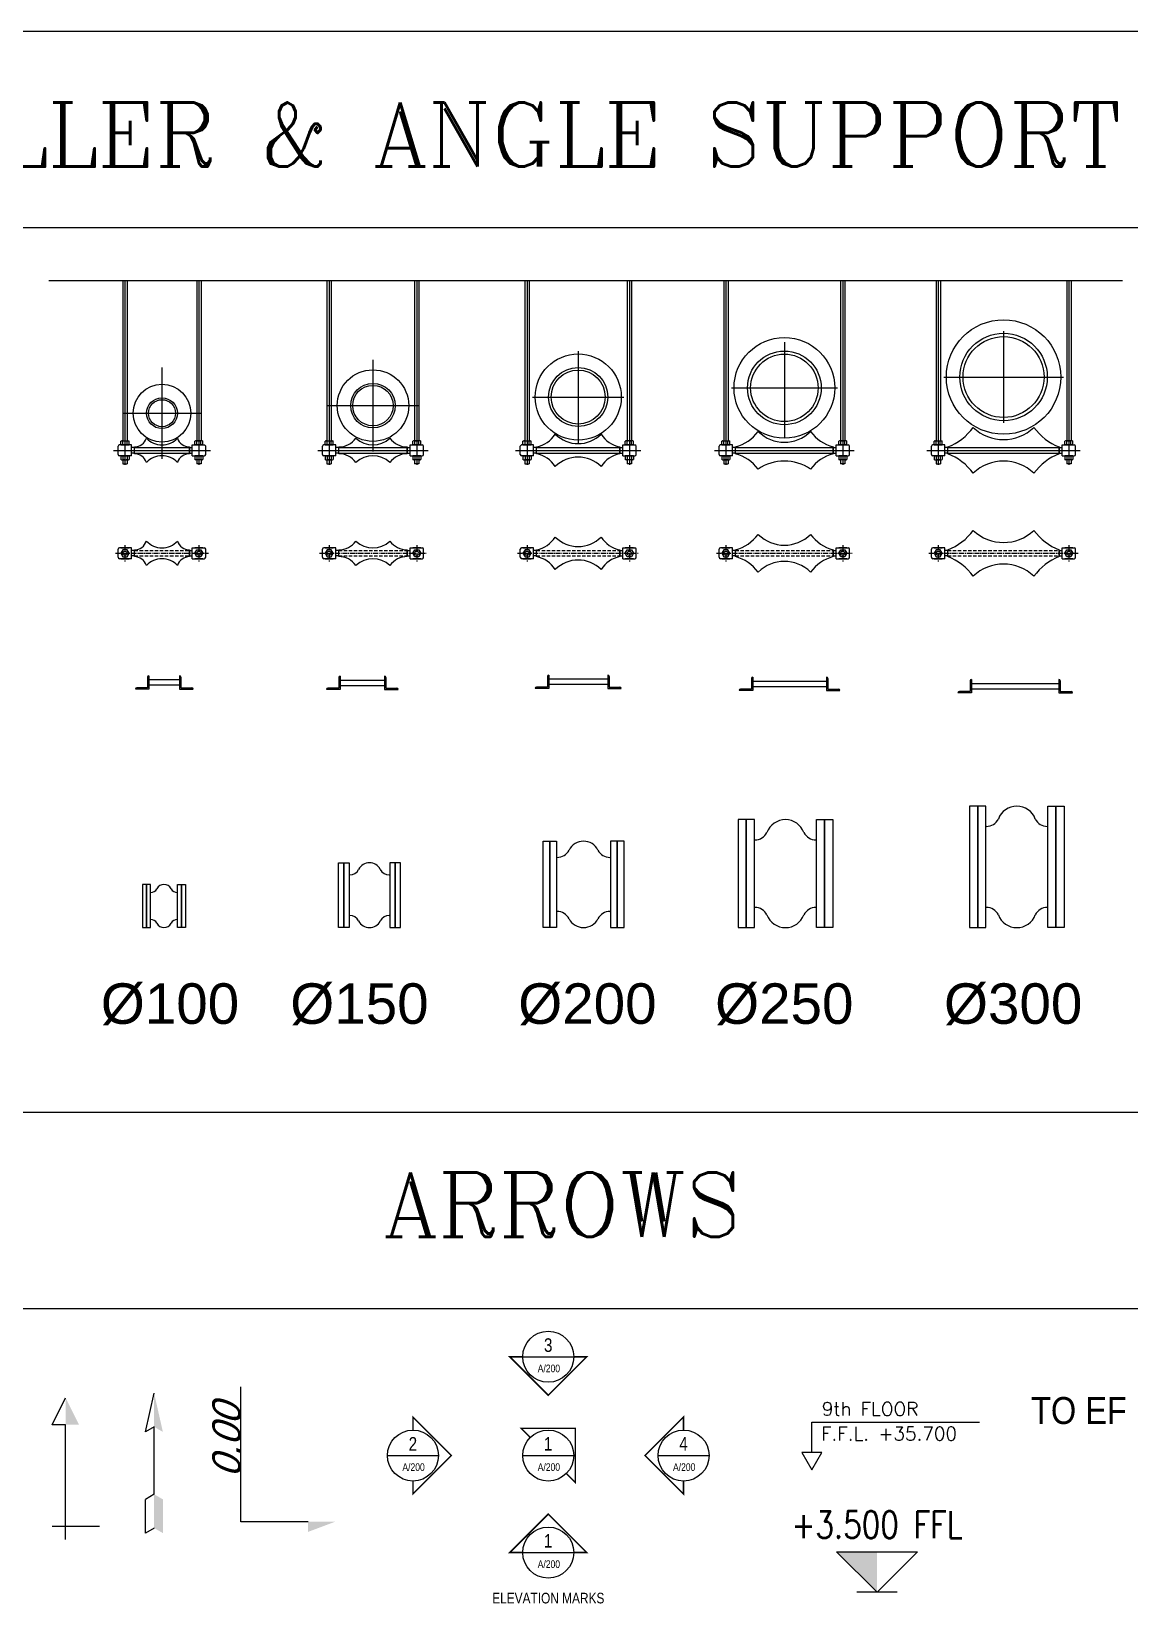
# Model space of a CAD drawing. Extents: x 462150 to 593348, y 35809 to 85242.
# Drawn here: x 514756 to 518825, y 59740 to 65566 of the extents above; entities that cross this region are included whole.
import ezdxf
from ezdxf.enums import TextEntityAlignment as Align

# ---------------------------------------------------------------- set-up
doc = ezdxf.new("R2010")
doc.units = 0
doc.header["$LTSCALE"] = 500
doc.header["$MEASUREMENT"] = 0
doc.linetypes.add('CENTER2', pattern=[1.125, 0.75, -0.125, 0.125, -0.125])
doc.linetypes.add('HIDDEN', pattern=[0.375, 0.25, -0.125])
for name, color, linetype in [('A-SYMB-LVLS', 2, 'Continuous'), ('AC-SECTION', 7, 'Continuous'), ('AC-TEXT', 7, 'Continuous'), ('AC-VAV', 1, 'Continuous'), ('M-FITTINGS', 7, 'Continuous'), ('M-SUPPORT-AN', 11, 'Continuous'), ('M-SUPPORT-EX', 12, 'Continuous'), ('M-SUPPORTS', 1, 'Continuous'), ('MH-RARR', 2, 'Continuous'), ('MH-SARR', 2, 'Continuous'), ('MS-TEXT', 2, 'Continuous'), ('PL-W-TEXT', 7, 'Continuous'), ('TXT', 2, 'Continuous'), ('X1$0$A-REFR-ELEV', 2, 'Continuous'), ('X1$0$A-REFR-SECT', 9, 'Continuous'), ('X1$0$A-TEXT-ROOM-200', 9, 'Continuous')]:
    doc.layers.add(name, color=color, linetype=linetype)
doc.styles.add('ARIAL', font='arial.ttf', dxfattribs={"width": 0.8})
doc.styles.add('FF-LOOP', font='romanc.shx', dxfattribs={"height": 2})
doc.styles.add('MLEROY80', font='stencil', dxfattribs={"oblique": 20, "height": 210})
doc.styles.add('MOHAMED', font='STENCIL.SHX', dxfattribs={"height": 105})
doc.styles.add('ROMANS', font='romans.shx', dxfattribs={"width": 0.8, "height": 100})
doc.styles.add('ROMANS-TITLE', font='ROMANS.shx', dxfattribs={"width": 0.8})
doc.styles.add('X1$0$ARIAL', font='arial.ttf', dxfattribs={"width": 0.8})

# ---------------------------------------------------------------- blocks, each defined once
blk = doc.blocks.new('X1$0$A-ELEV-REF-ARROW-1')
at = {"layer": 'X1$0$A-REFR-ELEV', "const_width": 34.3}
blk.add_lwpolyline([(600, 0), (904, 0), (0, -904), (-904, 0), (-600, 0)], dxfattribs=at)
at = {"layer": 'X1$0$A-REFR-ELEV'}
blk.add_circle((0, 0), 600, dxfattribs=at)
blk = doc.blocks.new('X1$0$A-ELEV-REF-1')
at = {"layer": 'X1$0$A-REFR-SECT', "ltscale": 800}
blk.add_line((-600, 0), (600, 0), dxfattribs=at)
at = {"layer": 'X1$0$A-REFR-ELEV', "color": 4, "linetype": 'Continuous', "style": 'X1$0$ARIAL', "width": 0.8}
blk.add_attdef('ELEV-NO', text='', height=320, dxfattribs=at).set_placement((-1, 276), align=Align.MIDDLE)
at = {"layer": 'X1$0$A-REFR-SECT', "color": 4, "linetype": 'Continuous', "style": 'X1$0$ARIAL', "width": 0.8}
blk.add_attdef('DRAWING-REF', text='', height=180, dxfattribs=at).set_placement((15, -270), align=Align.MIDDLE)
blk = doc.blocks.new('ELV-MARK')
at = {"layer": 'X1$0$A-REFR-ELEV', "xscale": 2, "yscale": 2, "zscale": 2}
blk.add_blockref('X1$0$A-ELEV-REF-ARROW-1', (10754, 13129), dxfattribs=at)
at = {"layer": 'X1$0$A-REFR-ELEV', "ltscale": 800, "xscale": 2, "yscale": 2, "zscale": 2}
for p, values in [((10754, 13129), {'ELEV-NO': '3', 'DRAWING-REF': 'A/200'}), ((4388, 8484), {'ELEV-NO': '2', 'DRAWING-REF': 'A/200'}), ((10754, 8484), {'ELEV-NO': '1', 'DRAWING-REF': 'A/200'}), ((17120, 8484), {'ELEV-NO': '4', 'DRAWING-REF': 'A/200'}), ((10754, 3918), {'ELEV-NO': '1', 'DRAWING-REF': 'A/200'})]:
    blk.add_blockref('X1$0$A-ELEV-REF-1', p, dxfattribs=at).add_auto_attribs(values)
at = {"layer": 'X1$0$A-REFR-ELEV'}
for p, xscale, yscale, zscale, rotation in [((10754, 8484), 2.000000000015772, 2.000000000015772, 2.000000000015772, 135), ((4388, 8484), 2, 2, 2, 90), ((17120, 8484), 2, 2, 2, 270), ((10754, 3918), 2, 2, 2, 180)]:
    blk.add_blockref('X1$0$A-ELEV-REF-ARROW-1', p, dxfattribs=dict(at, xscale=xscale, yscale=yscale, zscale=zscale, rotation=rotation))
at = {"layer": 'X1$0$A-TEXT-ROOM-200', "insert": (8117, 2023), "char_height": 500, "width": 9992, "attachment_point": 1, "style": 'X1$0$ARIAL'}
blk.add_mtext('ELEVATION MARKS', dxfattribs=at)
blk = doc.blocks.new('RS-100')
at = {"linetype": 'CENTER2', "ltscale": 0.05}
for p, q in [((-172, 0), (172, 0)), ((-137, 30), (-137, -30)), ((137, 30), (137, -30)), ((137, 30), (137, -30))]:
    blk.add_line(p, q, dxfattribs=at)
for p, q in [((-162, -15), (-162, 15)), ((-112.5, 20), (-157, 20)), ((-152, 20), (-122, 20)), ((-112.5, -20), (-112.5, 20)), ((-101.5, 10), (-112.5, 10)), ((101.5, 10), (112.5, 10)), ((112.5, -20), (112.5, 20)), ((112.5, 20), (157, 20)), ((152, 20), (122, 20)), ((162, -15), (162, 15)), ((-112.5, -20), (-157, -20)), ((-152, -20), (-122, -20)), ((-101.5, -10), (-112.5, -10)), ((101.5, -10), (112.5, -10)), ((112.5, -20), (157, -20)), ((152, -20), (122, -20))]:
    blk.add_line(p, q)
at = {"linetype": 'HIDDEN', "ltscale": 0.1}
for p, q in [((-101.5, 10), (101.5, 10)), ((-101.5, -10), (101.5, -10))]:
    blk.add_line(p, q, dxfattribs=at)
for points in [[(-152, 0), (-144.5, -13), (-129.5, -13), (-122, 0), (-129.5, 13), (-144.5, 13)], [(152, 0), (144.5, -13), (129.5, -13), (122, 0), (129.5, 13), (144.5, 13)]]:
    blk.add_lwpolyline(points, close=True)
blk.add_lwpolyline([(101.5, -12.5, 0.310932), (57.5, -45, 0.434783), (-57.5, -45, 0.310932), (-101.5, -12.5), (-101.5, 12.5, 0.310932), (-57.5, 45, 0.434783), (57.5, 45, 0.310932), (101.5, 12.5), (101.5, -12.5), (101.5, 12.5)], format="xyb")
for centre in [(-137, 0), (137, 0)]:
    blk.add_circle(centre, 8)
for centre, start, end in [((-157, 15), 90, 180), ((157, 15), 0, 90), ((-157, -15), 180, 270), ((157, -15), 270, 0)]:
    blk.add_arc(centre, 5, start, end)
blk = doc.blocks.new('RS-150')
at = {"linetype": 'CENTER2', "ltscale": 0.05}
for p, q in [((-197.5, 0), (197.5, 0)), ((-162.5, 30), (-162.5, -30)), ((162.5, 30), (162.5, -30))]:
    blk.add_line(p, q, dxfattribs=at)
for p, q in [((-187.5, -15), (-187.5, 15)), ((-138, 20), (-182.5, 20)), ((-177.5, 20), (-147.5, 20)), ((-138, -20), (-138, 20)), ((-127, 10), (-138, 10)), ((127, 10), (138, 10)), ((138, -20), (138, 20)), ((138, 20), (182.5, 20)), ((177.5, 20), (147.5, 20)), ((187.5, -15), (187.5, 15)), ((-138, -20), (-182.5, -20)), ((-177.5, -20), (-147.5, -20)), ((-127, -10), (-138, -10)), ((127, -10), (138, -10)), ((138, -20), (182.5, -20)), ((177.5, -20), (147.5, -20))]:
    blk.add_line(p, q)
at = {"linetype": 'HIDDEN', "ltscale": 0.1}
for p, q in [((-127, 10), (127, 10)), ((-127, -10), (127, -10))]:
    blk.add_line(p, q, dxfattribs=at)
for points in [[(-177.5, 0), (-170, -13), (-155, -13), (-147.5, 0), (-155, 13), (-170, 13)], [(177.5, 0), (170, -13), (155, -13), (147.5, 0), (155, 13), (170, 13)]]:
    blk.add_lwpolyline(points, close=True)
blk.add_lwpolyline([(127, -12.5, 0.236955), (63, -45, 0.396825), (-63, -45, 0.236955), (-127, -12.5), (-127, 12.5, 0.236955), (-63, 45, 0.396825), (63, 45, 0.236955), (127, 12.5), (127, -12.5), (127, 12.5)], format="xyb")
for centre in [(-162.5, 0), (162.5, 0)]:
    blk.add_circle(centre, 8)
for centre, start, end in [((-182.5, 15), 90, 180), ((182.5, 15), 0, 90), ((-182.5, -15), 180, 270), ((182.5, -15), 270, 0)]:
    blk.add_arc(centre, 5, start, end)
blk = doc.blocks.new('RS-200')
at = {"linetype": 'CENTER2', "ltscale": 0.05}
for p, q in [((-224.5, 0), (224.5, 0)), ((-189.5, 30), (-189.5, -30)), ((189.5, 30), (189.5, -30))]:
    blk.add_line(p, q, dxfattribs=at)
for p, q in [((-214.5, -15), (-214.5, 15)), ((-165, 20), (-209.5, 20)), ((-204.5, 20), (-174.5, 20)), ((-165, -20), (-165, 20)), ((-154, 10), (-165, 10)), ((154, 10), (165, 10)), ((165, -20), (165, 20)), ((165, 20), (209.5, 20)), ((204.5, 20), (174.5, 20)), ((214.5, -15), (214.5, 15)), ((-165, -20), (-209.5, -20)), ((-204.5, -20), (-174.5, -20)), ((-154, -10), (-165, -10)), ((154, -10), (165, -10)), ((165, -20), (209.5, -20)), ((204.5, -20), (174.5, -20))]:
    blk.add_line(p, q)
at = {"linetype": 'HIDDEN', "ltscale": 0.1}
for p, q in [((-154, 10), (154, 10)), ((-154, -10), (154, -10))]:
    blk.add_line(p, q, dxfattribs=at)
blk.add_lwpolyline([(154, -12.5, 0.20304), (85, -60, 0.411765), (-85, -60, 0.20304), (-154, -12.5), (-154, 12.5, 0.20304), (-85, 60, 0.411765), (85, 60, 0.20304), (154, 12.5), (154, -12.5), (154, 12.5)], format="xyb")
for points in [[(-204.5, 0), (-197, -13), (-182, -13), (-174.5, 0), (-182, 13), (-197, 13)], [(204.5, 0), (197, -13), (182, -13), (174.5, 0), (182, 13), (197, 13)]]:
    blk.add_lwpolyline(points, close=True)
for centre in [(-189.5, 0), (189.5, 0)]:
    blk.add_circle(centre, 8)
for centre, start, end in [((-209.5, 15), 90, 180), ((209.5, 15), 0, 90), ((-209.5, -15), 180, 270), ((209.5, -15), 270, 0)]:
    blk.add_arc(centre, 5, start, end)
blk = doc.blocks.new('RS-250')
at = {"linetype": 'CENTER2', "ltscale": 0.05}
for p, q in [((-251.5, 0), (251.5, 0)), ((-216.5, 30), (-216.5, -30)), ((216.5, 30), (216.5, -30))]:
    blk.add_line(p, q, dxfattribs=at)
for p, q in [((-241.5, -15), (-241.5, 15)), ((-192, 20), (-236.5, 20)), ((-231.5, 20), (-201.5, 20)), ((-192, -20), (-192, 20)), ((-181, 10), (-192, 10)), ((181, 10), (192, 10)), ((192, -20), (192, 20)), ((192, 20), (236.5, 20)), ((231.5, 20), (201.5, 20)), ((241.5, -15), (241.5, 15)), ((-192, -20), (-236.5, -20)), ((-231.5, -20), (-201.5, -20)), ((-181, -10), (-192, -10)), ((181, -10), (192, -10)), ((192, -20), (236.5, -20)), ((231.5, -20), (201.5, -20))]:
    blk.add_line(p, q)
at = {"linetype": 'HIDDEN', "ltscale": 0.1}
for p, q in [((-181, 10), (181, 10)), ((-181, -10), (181, -10))]:
    blk.add_line(p, q, dxfattribs=at)
blk.add_lwpolyline([(181, -12.5, 0.167085), (97, -70, 0.412371), (-97, -70, 0.167085), (-181, -12.5), (-181, 12.5, 0.167085), (-97, 70, 0.412371), (97, 70, 0.167085), (181, 12.5), (181, -12.5), (181, 12.5)], format="xyb")
for points in [[(-231.5, 0), (-224, -13), (-209, -13), (-201.5, 0), (-209, 13), (-224, 13)], [(231.5, 0), (224, -13), (209, -13), (201.5, 0), (209, 13), (224, 13)]]:
    blk.add_lwpolyline(points, close=True)
for centre in [(-216.5, 0), (216.5, 0)]:
    blk.add_circle(centre, 8)
for centre, start, end in [((-236.5, 15), 90, 180), ((236.5, 15), 0, 90), ((-236.5, -15), 180, 270), ((236.5, -15), 270, 0)]:
    blk.add_arc(centre, 5, start, end)
blk = doc.blocks.new('RS-300')
at = {"linetype": 'CENTER2', "ltscale": 0.05}
for p, q in [((-277, 0), (277, 0)), ((-242, 30), (-242, -30)), ((242, 30), (242, -30))]:
    blk.add_line(p, q, dxfattribs=at)
for p, q in [((-267, -15), (-267, 15)), ((-217.5, 20), (-262, 20)), ((-257, 20), (-227, 20)), ((-217.5, -20), (-217.5, 20)), ((-206.5, 10), (-217.5, 10)), ((206.5, 10), (217.5, 10)), ((217.5, -20), (217.5, 20)), ((217.5, 20), (262, 20)), ((257, 20), (227, 20)), ((267, -15), (267, 15)), ((-217.5, -20), (-262, -20)), ((-257, -20), (-227, -20)), ((-206.5, -10), (-217.5, -10)), ((206.5, -10), (217.5, -10)), ((217.5, -20), (262, -20)), ((257, -20), (227, -20))]:
    blk.add_line(p, q)
at = {"linetype": 'HIDDEN', "ltscale": 0.1}
for p, q in [((-206.5, 10), (206.5, 10)), ((-206.5, -10), (206.5, -10))]:
    blk.add_line(p, q, dxfattribs=at)
blk.add_lwpolyline([(206.5, -12.5, 0.143276), (112.5, -85, 0.4), (-112.5, -85, 0.143276), (-206.5, -12.5), (-206.5, 12.5, 0.143276), (-112.5, 85, 0.4), (112.5, 85, 0.143276), (206.5, 12.5), (206.5, -12.5), (206.5, 12.5)], format="xyb")
for points in [[(-257, 0), (-249.5, -13), (-234.5, -13), (-227, 0), (-234.5, 13), (-249.5, 13)], [(257, 0), (249.5, -13), (234.5, -13), (227, 0), (234.5, 13), (249.5, 13)]]:
    blk.add_lwpolyline(points, close=True)
for centre in [(-242, 0), (242, 0)]:
    blk.add_circle(centre, 8)
for centre, start, end in [((-262, 15), 90, 180), ((262, 15), 0, 90), ((-262, -15), 180, 270), ((262, -15), 270, 0)]:
    blk.add_arc(centre, 5, start, end)
blk = doc.blocks.new('EX-150')
for p, q in [((-73.5, 75), (-75, 75)), ((73.5, 75), (75, 75)), ((-73.5, -75), (-75, -75)), ((73.5, -75), (75, -75))]:
    blk.add_line(p, q)
for points in [[(-115, 120), (-95, 120), (-95, -120), (-115, -120)], [(-95, 120), (-75, 120), (-75, -120), (-95, -120)], [(95, 120), (75, 120), (75, -120), (95, -120)], [(115, 120), (95, 120), (95, -120), (115, -120)]]:
    blk.add_lwpolyline(points, close=True)
for centre, radius, start, end in [((0, 75), 45, 27.02051, 152.97949), ((-73.5, 112.5), 37.5, 270, 332.97949), ((73.5, 112.5), 37.5, 207.02051, 270), ((-73.5, -112.5), 37.5, 27.02051, 90), ((0, -75), 45, 207.02051, 332.97949), ((73.5, -112.5), 37.5, 90, 152.97949)]:
    blk.add_arc(centre, radius, start, end)
blk = doc.blocks.new('EX-200')
for p, q in [((-98, 100), (-100, 100)), ((98, 100), (100, 100)), ((-98, -100), (-100, -100)), ((98, -100), (100, -100))]:
    blk.add_line(p, q)
for points in [[(-150, 160.1), (-125, 160.1), (-125, -160.1), (-150, -160.1)], [(-125, 160.1), (-100, 160.1), (-100, -160.1), (-125, -160.1)], [(125, 160.1), (100, 160.1), (100, -160.1), (125, -160.1)], [(150, 160.1), (125, 160.1), (125, -160.1), (150, -160.1)]]:
    blk.add_lwpolyline(points, close=True)
for centre, radius, start, end in [((-98, 150), 50, 270, 332.97949), ((0, 100), 60.1, 27.02051, 152.97949), ((98, 150), 50, 207.02051, 270), ((-98, -150), 50, 27.02051, 90), ((98, -150), 50, 90, 152.97949), ((0, -100), 60.1, 207.02051, 332.97949)]:
    blk.add_arc(centre, radius, start, end)
blk = doc.blocks.new('EX-250')
for p, q in [((-125, 113), (-125, 115)), ((125, 113), (125, 115)), ((-125, -113), (-125, -115)), ((125, -113), (125, -115))]:
    blk.add_line(p, q)
for points in [[(200, 175), (200, 145), (-200, 145), (-200, 175)], [(200, 145), (200, 115), (-200, 115), (-200, 145)], [(200, -145), (200, -115), (-200, -115), (-200, -145)], [(200, -175), (200, -145), (-200, -145), (-200, -175)]]:
    blk.add_lwpolyline(points, close=True)
for centre, radius, start, end in [((-127, 0), 73, 110.2809, 249.7191), ((-175, 113), 50, 297.02051, 0), ((175, 113), 50, 180, 242.97949), ((127, 0), 73, 290.2809, 69.7191), ((-175, -113), 50, 0, 62.97949), ((175, -113), 50, 117.02051, 180)]:
    blk.add_arc(centre, radius, start, end)
blk = doc.blocks.new('EX-300')
for p, q in [((-113, 150), (-115, 150)), ((113, 150), (115, 150)), ((-113, -150), (-115, -150)), ((113, -150), (115, -150))]:
    blk.add_line(p, q)
for points in [[(-175, 225), (-145, 225), (-145, -225), (-175, -225)], [(-145, 225), (-115, 225), (-115, -225), (-145, -225)], [(145, 225), (115, 225), (115, -225), (145, -225)], [(175, 225), (145, 225), (145, -225), (175, -225)]]:
    blk.add_lwpolyline(points, close=True)
for centre, radius, start, end in [((-113, 200), 50, 270, 332.97949), ((0, 152), 73, 20.2809, 159.7191), ((113, 200), 50, 207.02051, 270), ((-113, -200), 50, 27.02051, 90), ((113, -200), 50, 90, 152.97949), ((0, -152), 73, 200.2809, 339.7191)]:
    blk.add_arc(centre, radius, start, end)
blk = doc.blocks.new('EX-100')
for p, q in [((-49, 50), (-50, 50)), ((49, 50), (50, 50)), ((-49, -50), (-50, -50)), ((49, -50), (50, -50))]:
    blk.add_line(p, q)
for points in [[(-80, 80), (-65, 80), (-65, -80), (-80, -80)], [(-65, 80), (-50, 80), (-50, -80), (-65, -80)], [(65, 80), (50, 80), (50, -80), (65, -80)], [(80, 80), (65, 80), (65, -80), (80, -80)]]:
    blk.add_lwpolyline(points, close=True)
for centre, radius, start, end in [((-49, 75), 25, 270, 332.97949), ((0, 50), 30, 27.02051, 152.97949), ((49, 75), 25, 207.02051, 270), ((-49, -75), 25, 27.02051, 90), ((49, -75), 25, 90, 152.97949), ((0, -50), 30, 207.02051, 332.97949)]:
    blk.add_arc(centre, radius, start, end)
blk = doc.blocks.new('AN-150')
for p, q in [((-25, 82.5), (-25, 132.5)), ((-25, 132.5), (-25, 132.5)), ((-20, 87.5), (-20, 127.5)), ((25, 82.5), (-25, 82.5)), ((20, 87.5), (-20, 87.5)), ((-10, 82.5), (-10, -82.5)), ((10, 82.5), (10, -82.5)), ((25, 82.5), (25, 82.5)), ((25, -82.5), (-25, -82.5)), ((-25, -82.5), (-25, -132.5)), ((20, -87.5), (-20, -87.5)), ((-20, -87.5), (-20, -127.5)), ((25, -82.5), (25, -82.5)), ((-25, -132.5), (-25, -132.5))]:
    blk.add_line(p, q)
for centre, start, end in [((-25, 127.5), 0, 90), ((20, 82.5), 0, 90), ((20, -82.5), 270, 0), ((-25, -127.5), 270, 0)]:
    blk.add_arc(centre, 5, start, end)
blk = doc.blocks.new('AN-200')
for p, q in [((-25, 109.5), (-25, 159.5)), ((-25, 159.5), (-25, 159.5)), ((-20, 114.5), (-20, 154.5)), ((25, 109.5), (-25, 109.5)), ((20, 114.5), (-20, 114.5)), ((-10, -109.5), (-10, 109.5)), ((10, -109.5), (10, 109.5)), ((25, 109.5), (25, 109.5)), ((25, -109.5), (-25, -109.5)), ((-25, -109.5), (-25, -159.5)), ((20, -114.5), (-20, -114.5)), ((-20, -114.5), (-20, -154.5)), ((25, -109.5), (25, -109.5)), ((-25, -159.5), (-25, -159.5))]:
    blk.add_line(p, q)
for centre, start, end in [((-25, 154.5), 0, 90), ((20, 109.5), 0, 90), ((20, -109.5), 270, 0), ((-25, -154.5), 270, 0)]:
    blk.add_arc(centre, 5, start, end)
blk = doc.blocks.new('AN-300')
for p, q in [((-25, 162), (-25, 212)), ((-25, 212), (-25, 212)), ((-20, 167), (-20, 207)), ((25, 162), (-25, 162)), ((20, 167), (-20, 167)), ((-10, 162), (-10, -162)), ((10, 162), (10, -162)), ((25, 162), (25, 162)), ((25, -162), (-25, -162)), ((-25, -162), (-25, -212)), ((20, -167), (-20, -167)), ((-20, -167), (-20, -207)), ((25, -162), (25, -162)), ((-25, -212), (-25, -212))]:
    blk.add_line(p, q)
for centre, start, end in [((-25, 207), 0, 90), ((20, 162), 0, 90), ((20, -162), 270, 0), ((-25, -207), 270, 0)]:
    blk.add_arc(centre, 5, start, end)
blk = doc.blocks.new('AN-100')
for p, q in [((-25, 57), (-25, 107)), ((-25, 107), (-25, 107)), ((-20, 62), (-20, 102)), ((20, 62), (-20, 62)), ((25, 57), (-25, 57)), ((-10, -57), (-10, 57)), ((10, -57), (10, 57)), ((25, 57), (25, 57)), ((25, -57), (-25, -57)), ((-25, -57), (-25, -107)), ((25, -57), (25, -57)), ((-25, -107), (-25, -107)), ((20, -62), (-20, -62)), ((-20, -62), (-20, -102))]:
    blk.add_line(p, q)
for centre, start, end in [((-25, 102), 0, 90), ((20, 57), 0, 90), ((20, -57), 270, 0), ((-25, -102), 270, 0)]:
    blk.add_arc(centre, 5, start, end)
blk = doc.blocks.new('AN-250')
for p, q in [((-141.5, 20), (-141.5, -20)), ((-136.5, 25), (-136.5, -25)), ((-136.5, 25), (-136.5, 25)), ((-136.5, 10), (136.5, 10)), ((136.5, 25), (136.5, -25)), ((136.5, 25), (136.5, 25)), ((141.5, 20), (141.5, -20)), ((-136.5, -25), (-186.5, -25)), ((-186.5, -25), (-186.5, -25)), ((-141.5, -20), (-181.5, -20)), ((-136.5, -10), (136.5, -10)), ((136.5, -25), (186.5, -25)), ((141.5, -20), (181.5, -20)), ((186.5, -25), (186.5, -25))]:
    blk.add_line(p, q)
for centre, start, end in [((-136.5, 20), 90, 180), ((136.5, 20), 0, 90), ((-181.5, -25), 90, 180), ((181.5, -25), 0, 90)]:
    blk.add_arc(centre, 5, start, end)
blk = doc.blocks.new('M-arr08')
at = {"layer": 'MH-SARR'}
for p, q in [((-21, 0), (-4, 0)), ((-19, 2), (-19, -5)), ((-4, 0), (-4, 2)), ((-4, 2), (0, 0))]:
    blk.add_line(p, q, dxfattribs=at)
blk.add_solid([(0, 0), (-4, 0), (-4, -2), (-4, 0)], dxfattribs=at)
blk = doc.blocks.new('M-arr09')
at = {"layer": 'MH-RARR'}
for p, q in [((-20.75, 1.3), (-15.75, 1.3)), ((-20, 0), (-20.75, 1.3)), ((-15, 0), (-15.75, 1.3)), ((-15, 0), (-5, 0)), ((-5.75, 1.3), (0, 0)), ((-5, 0), (-5.75, 1.3))]:
    blk.add_line(p, q, dxfattribs=at)
for points in [[(-20, 0), (-15, 0), (-20.75, -1.3), (-15.75, -1.3)], [(-5.75, -1.3), (-5, 0), (0, 0), (-5, 0)]]:
    blk.add_solid(points, dxfattribs=at)
blk = doc.blocks.new('M-arr10')
at = {"layer": 'MH-SARR'}
for p, q in [((-10.18, 2.49), (-10.18, 7.49)), ((-10.18, 7.49), (-0.18, 7.49))]:
    blk.add_line(p, q, dxfattribs=at)
blk.add_solid([(-10.93, 2.49), (-10.18, 2.49), (-10.18, 0.49), (-10.18, 2.49)], dxfattribs=at)
at = {"layer": 'MH-SARR', "style": 'MLEROY80', "oblique": 20}
blk.add_attdef('LEVEL_NO.', text='', height=2.1, dxfattribs=at).set_placement((-4.18, 7.49), align=Align.CENTER)
blk = doc.blocks.new('A-LVL_EL-SEC')
at = {"layer": 'A-SYMB-LVLS', "color": 5, "ltscale": 800}
blk.add_line((-150, 0), (150, 0), dxfattribs=at)
at = {"layer": 'A-SYMB-LVLS'}
blk.add_lwpolyline([(-300, 300), (0, 0), (300, 300), (-300, 300)], dxfattribs=at)
blk.add_solid([(0, 300), (300, 300), (0, 0)], dxfattribs=at)
at = {"layer": 'A-SYMB-LVLS', "ltscale": 800, "style": 'ROMANS-TITLE', "width": 0.8}
blk.add_attdef('FLOOR-LEVEL', text='', height=200, dxfattribs=at).set_placement((0, 500), align=Align.MIDDLE)

msp = doc.modelspace()

# ---------------------------------------------------------------- linework, layer by layer
for p, q in [((532372.4, 65565.7), (512331.7, 65565.7)), ((532372.4, 64838.2), (512331.7, 64838.2)), ((521100, 61559.6), (512331.7, 61559.6)), ((521100, 60832.1), (512331.7, 60832.1))]:
    msp.add_line(p, q)
at = {"layer": 'AC-SECTION', "ltscale": 0.02}
for p, q in [((517648.1, 60300), (517648.1, 60412.9)), ((517648.1, 60412.9), (518268.6, 60412.9))]:
    msp.add_line(p, q, dxfattribs=at)
msp.add_lwpolyline([(517685, 60300), (517611.1, 60300), (517648.1, 60236)], close=True, dxfattribs=at)
at = {"layer": 'M-SUPPORTS'}
for p, q in [((518798.5, 64641), (514821.4, 64641)), ((515095, 64641), (515095, 64048.5)), ((515103, 64641), (515103, 63959.6)), ((515111, 64641), (515111, 64048.5)), ((515369, 64641), (515369, 64048.5)), ((515377, 64641), (515377, 63959.6)), ((515385, 64641), (515385, 64048.5)), ((515851.2, 64641), (515851.2, 64048.5)), ((515859.2, 64641), (515859.2, 63959.6)), ((515867.2, 64641), (515867.2, 64048.5)), ((516176.2, 64641), (516176.2, 64048.5)), ((516184.2, 64641), (516184.2, 63959.6)), ((516192.2, 64641), (516192.2, 64048.5)), ((516584.5, 64641), (516584.5, 64048.5)), ((516592.5, 64641), (516592.5, 63959.6)), ((516600.5, 64641), (516600.5, 64048.5)), ((516963.5, 64641), (516963.5, 64048.5)), ((516971.5, 64641), (516971.5, 63959.6)), ((516979.5, 64641), (516979.5, 64048.5)), ((517321.4, 64641), (517321.4, 64048.5)), ((517329.4, 64641), (517329.4, 63959.6)), ((517337.4, 64641), (517337.4, 64048.5)), ((517754.4, 64641), (517754.4, 64048.5)), ((517762.4, 64641), (517762.4, 63959.6)), ((517770.4, 64641), (517770.4, 64048.5)), ((518107.9, 64641), (518107.9, 64048.5)), ((518115.9, 64641), (518115.9, 63959.6)), ((518123.9, 64641), (518123.9, 64048.5)), ((518591.9, 64641), (518591.9, 64048.5)), ((518599.9, 64641), (518599.9, 63959.6)), ((518607.9, 64641), (518607.9, 64048.5)), ((518357.9, 64454.7), (518357.9, 64115.7)), ((516782, 64380.6), (516782, 64041.6)), ((517545.9, 64414.5), (517545.9, 64060.5)), ((515240, 64320.7), (515240, 63981.7)), ((516021.7, 64348.8), (516021.7, 64009.8)), ((518136.4, 64285.2), (518579.9, 64285.2)), ((516613, 64211.1), (516951.5, 64211.1)), ((517349.9, 64245), (517742.4, 64245)), ((515096.5, 64151.2), (515384, 64151.2)), ((515852.7, 64179.3), (516191.2, 64179.3)), ((515078, 63998.5), (515078, 64028.5)), ((515127.5, 64033.5), (515083, 64033.5)), ((515090.5, 64048.5), (515088, 64047)), ((515088, 64033.5), (515088, 64047)), ((515088, 64033.5), (515118, 64033.5)), ((515090.5, 64048.5), (515115.5, 64048.5)), ((515095.5, 64033.5), (515095.5, 64047)), ((515110.5, 64033.5), (515110.5, 64047)), ((515115.5, 64048.5), (515118, 64047)), ((515118, 64033.5), (515118, 64047)), ((515127.5, 63993.5), (515127.5, 64033.5)), ((515138.5, 64023.5), (515127.5, 64023.5)), ((515138.5, 64023.5), (515341.5, 64023.5)), ((515341.5, 64023.5), (515352.5, 64023.5)), ((515352.5, 63993.5), (515352.5, 64033.5)), ((515352.5, 64033.5), (515397, 64033.5)), ((515364.5, 64048.5), (515362, 64047)), ((515362, 64033.5), (515362, 64047)), ((515392, 64033.5), (515362, 64033.5)), ((515389.5, 64048.5), (515364.5, 64048.5)), ((515369.5, 64033.5), (515369.5, 64047)), ((515384.5, 64033.5), (515384.5, 64047)), ((515389.5, 64048.5), (515392, 64047)), ((515392, 64033.5), (515392, 64047)), ((515402, 63998.5), (515402, 64028.5)), ((515834.2, 63998.5), (515834.2, 64028.5)), ((515883.7, 64033.5), (515839.2, 64033.5)), ((515846.7, 64048.5), (515844.2, 64047)), ((515844.2, 64033.5), (515844.2, 64047)), ((515844.2, 64033.5), (515874.2, 64033.5)), ((515846.7, 64048.5), (515871.7, 64048.5)), ((515851.7, 64033.5), (515851.7, 64047)), ((515866.7, 64033.5), (515866.7, 64047)), ((515871.7, 64048.5), (515874.2, 64047)), ((515874.2, 64033.5), (515874.2, 64047)), ((515883.7, 63993.5), (515883.7, 64033.5)), ((515894.7, 64023.5), (515883.7, 64023.5)), ((515894.7, 64023.5), (516148.7, 64023.5)), ((516148.7, 64023.5), (516159.7, 64023.5)), ((516159.7, 63993.5), (516159.7, 64033.5)), ((516159.7, 64033.5), (516204.2, 64033.5)), ((516171.7, 64048.5), (516169.2, 64047)), ((516169.2, 64033.5), (516169.2, 64047)), ((516199.2, 64033.5), (516169.2, 64033.5)), ((516196.7, 64048.5), (516171.7, 64048.5)), ((516176.7, 64033.5), (516176.7, 64047)), ((516191.7, 64033.5), (516191.7, 64047)), ((516196.7, 64048.5), (516199.2, 64047)), ((516199.2, 64033.5), (516199.2, 64047)), ((516209.2, 63998.5), (516209.2, 64028.5)), ((516567.5, 63998.5), (516567.5, 64028.5)), ((516617, 64033.5), (516572.5, 64033.5)), ((516580, 64048.5), (516577.5, 64047)), ((516577.5, 64033.5), (516577.5, 64047)), ((516577.5, 64033.5), (516607.5, 64033.5)), ((516580, 64048.5), (516605, 64048.5)), ((516585, 64033.5), (516585, 64047)), ((516600, 64033.5), (516600, 64047)), ((516605, 64048.5), (516607.5, 64047)), ((516607.5, 64033.5), (516607.5, 64047)), ((516617, 63993.5), (516617, 64033.5)), ((516628, 64023.5), (516617, 64023.5)), ((516628, 64023.5), (516936, 64023.5)), ((516936, 64023.5), (516947, 64023.5)), ((516947, 63993.5), (516947, 64033.5)), ((516947, 64033.5), (516991.5, 64033.5)), ((516959, 64048.5), (516956.5, 64047)), ((516956.5, 64033.5), (516956.5, 64047)), ((516986.5, 64033.5), (516956.5, 64033.5)), ((516984, 64048.5), (516959, 64048.5)), ((516964, 64033.5), (516964, 64047)), ((516979, 64033.5), (516979, 64047)), ((516984, 64048.5), (516986.5, 64047)), ((516986.5, 64033.5), (516986.5, 64047)), ((516996.5, 63998.5), (516996.5, 64028.5)), ((517304.4, 63998.5), (517304.4, 64028.5)), ((517353.9, 64033.5), (517309.4, 64033.5)), ((517316.9, 64048.5), (517314.4, 64047)), ((517314.4, 64033.5), (517314.4, 64047)), ((517314.4, 64033.5), (517344.4, 64033.5)), ((517316.9, 64048.5), (517341.9, 64048.5)), ((517321.9, 64033.5), (517321.9, 64047)), ((517336.9, 64033.5), (517336.9, 64047)), ((517341.9, 64048.5), (517344.4, 64047)), ((517344.4, 64033.5), (517344.4, 64047)), ((517353.9, 63993.5), (517353.9, 64033.5)), ((517364.9, 64023.5), (517353.9, 64023.5)), ((517364.9, 64023.5), (517726.9, 64023.5)), ((517726.9, 64023.5), (517737.9, 64023.5)), ((517737.9, 63993.5), (517737.9, 64033.5)), ((517737.9, 64033.5), (517782.4, 64033.5)), ((517749.9, 64048.5), (517747.4, 64047)), ((517747.4, 64033.5), (517747.4, 64047)), ((517777.4, 64033.5), (517747.4, 64033.5)), ((517774.9, 64048.5), (517749.9, 64048.5)), ((517754.9, 64033.5), (517754.9, 64047)), ((517769.9, 64033.5), (517769.9, 64047)), ((517774.9, 64048.5), (517777.4, 64047)), ((517777.4, 64033.5), (517777.4, 64047)), ((517787.4, 63998.5), (517787.4, 64028.5)), ((518090.9, 63998.5), (518090.9, 64028.5)), ((518140.4, 64033.5), (518095.9, 64033.5)), ((518103.4, 64048.5), (518100.9, 64047)), ((518100.9, 64033.5), (518100.9, 64047)), ((518100.9, 64033.5), (518130.9, 64033.5)), ((518103.4, 64048.5), (518128.4, 64048.5)), ((518108.4, 64033.5), (518108.4, 64047)), ((518123.4, 64033.5), (518123.4, 64047)), ((518128.4, 64048.5), (518130.9, 64047)), ((518130.9, 64033.5), (518130.9, 64047)), ((518140.4, 63993.5), (518140.4, 64033.5)), ((518151.4, 64023.5), (518140.4, 64023.5)), ((518151.4, 64023.5), (518564.4, 64023.5)), ((518564.4, 64023.5), (518575.4, 64023.5)), ((518575.4, 63993.5), (518575.4, 64033.5)), ((518575.4, 64033.5), (518619.9, 64033.5)), ((518587.4, 64048.5), (518584.9, 64047)), ((518584.9, 64033.5), (518584.9, 64047)), ((518614.9, 64033.5), (518584.9, 64033.5)), ((518612.4, 64048.5), (518587.4, 64048.5)), ((518592.4, 64033.5), (518592.4, 64047)), ((518607.4, 64033.5), (518607.4, 64047)), ((518612.4, 64048.5), (518614.9, 64047)), ((518614.9, 64033.5), (518614.9, 64047)), ((518624.9, 63998.5), (518624.9, 64028.5)), ((515060.7, 64013.5), (515419.3, 64013.5)), ((515127.5, 63993.5), (515083, 63993.5)), ((515088, 63993.5), (515088, 63979.9)), ((515088, 63993.5), (515118, 63993.5)), ((515090.5, 63978.5), (515088, 63979.9)), ((515090.5, 63978.5), (515115.5, 63978.5)), ((515095, 63978.5), (515095, 63963.5)), ((515095, 63963.5), (515111, 63963.5)), ((515095.5, 63993.5), (515095.5, 63979.9)), ((515110.5, 63993.5), (515110.5, 63979.9)), ((515111, 63978.5), (515111, 63963.5)), ((515115.5, 63978.5), (515118, 63979.9)), ((515118, 63993.5), (515118, 63979.9)), ((515138.5, 64003.5), (515127.5, 64003.5)), ((515138.5, 64003.5), (515341.5, 64003.5)), ((515341.5, 64003.5), (515352.5, 64003.5)), ((515352.5, 63993.5), (515397, 63993.5)), ((515362, 63993.5), (515362, 63979.9)), ((515392, 63993.5), (515362, 63993.5)), ((515364.5, 63978.5), (515362, 63979.9)), ((515389.5, 63978.5), (515364.5, 63978.5)), ((515369, 63978.5), (515369, 63963.5)), ((515385, 63963.5), (515369, 63963.5)), ((515369.5, 63993.5), (515369.5, 63979.9)), ((515384.5, 63993.5), (515384.5, 63979.9)), ((515385, 63978.5), (515385, 63963.5)), ((515389.5, 63978.5), (515392, 63979.9)), ((515392, 63993.5), (515392, 63979.9)), ((515816.9, 64013.5), (516226.5, 64013.5)), ((515883.7, 63993.5), (515839.2, 63993.5)), ((515844.2, 63993.5), (515844.2, 63979.9)), ((515844.2, 63993.5), (515874.2, 63993.5)), ((515846.7, 63978.5), (515844.2, 63979.9)), ((515846.7, 63978.5), (515871.7, 63978.5)), ((515851.2, 63978.5), (515851.2, 63963.5)), ((515851.2, 63963.5), (515867.2, 63963.5)), ((515851.7, 63993.5), (515851.7, 63979.9)), ((515866.7, 63993.5), (515866.7, 63979.9)), ((515867.2, 63978.5), (515867.2, 63963.5)), ((515871.7, 63978.5), (515874.2, 63979.9)), ((515874.2, 63993.5), (515874.2, 63979.9)), ((515894.7, 64003.5), (515883.7, 64003.5)), ((515894.7, 64003.5), (516148.7, 64003.5)), ((516148.7, 64003.5), (516159.7, 64003.5)), ((516159.7, 63993.5), (516204.2, 63993.5)), ((516169.2, 63993.5), (516169.2, 63979.9)), ((516199.2, 63993.5), (516169.2, 63993.5)), ((516171.7, 63978.5), (516169.2, 63979.9)), ((516196.7, 63978.5), (516171.7, 63978.5)), ((516176.2, 63978.5), (516176.2, 63963.5)), ((516192.2, 63963.5), (516176.2, 63963.5)), ((516176.7, 63993.5), (516176.7, 63979.9)), ((516191.7, 63993.5), (516191.7, 63979.9)), ((516192.2, 63978.5), (516192.2, 63963.5)), ((516196.7, 63978.5), (516199.2, 63979.9)), ((516199.2, 63993.5), (516199.2, 63979.9)), ((516550.2, 64013.5), (517013.8, 64013.5)), ((516617, 63993.5), (516572.5, 63993.5)), ((516577.5, 63993.5), (516577.5, 63979.9)), ((516577.5, 63993.5), (516607.5, 63993.5)), ((516580, 63978.5), (516577.5, 63979.9)), ((516580, 63978.5), (516605, 63978.5)), ((516584.5, 63978.5), (516584.5, 63963.5)), ((516584.5, 63963.5), (516600.5, 63963.5)), ((516585, 63993.5), (516585, 63979.9)), ((516600, 63993.5), (516600, 63979.9)), ((516600.5, 63978.5), (516600.5, 63963.5)), ((516605, 63978.5), (516607.5, 63979.9)), ((516607.5, 63993.5), (516607.5, 63979.9)), ((516628, 64003.5), (516617, 64003.5)), ((516628, 64003.5), (516936, 64003.5)), ((516936, 64003.5), (516947, 64003.5)), ((516947, 63993.5), (516991.5, 63993.5)), ((516956.5, 63993.5), (516956.5, 63979.9)), ((516986.5, 63993.5), (516956.5, 63993.5)), ((516959, 63978.5), (516956.5, 63979.9)), ((516984, 63978.5), (516959, 63978.5)), ((516963.5, 63978.5), (516963.5, 63963.5)), ((516979.5, 63963.5), (516963.5, 63963.5)), ((516964, 63993.5), (516964, 63979.9)), ((516979, 63993.5), (516979, 63979.9)), ((516979.5, 63978.5), (516979.5, 63963.5)), ((516984, 63978.5), (516986.5, 63979.9)), ((516986.5, 63993.5), (516986.5, 63979.9)), ((517287.1, 64013.5), (517804.7, 64013.5)), ((517353.9, 63993.5), (517309.4, 63993.5)), ((517314.4, 63993.5), (517314.4, 63979.9)), ((517314.4, 63993.5), (517344.4, 63993.5)), ((517316.9, 63978.5), (517314.4, 63979.9)), ((517316.9, 63978.5), (517341.9, 63978.5)), ((517321.4, 63978.5), (517321.4, 63963.5)), ((517321.4, 63963.5), (517337.4, 63963.5)), ((517321.9, 63993.5), (517321.9, 63979.9)), ((517336.9, 63993.5), (517336.9, 63979.9)), ((517337.4, 63978.5), (517337.4, 63963.5)), ((517341.9, 63978.5), (517344.4, 63979.9)), ((517344.4, 63993.5), (517344.4, 63979.9)), ((517364.9, 64003.5), (517353.9, 64003.5)), ((517364.9, 64003.5), (517726.9, 64003.5)), ((517726.9, 64003.5), (517737.9, 64003.5)), ((517737.9, 63993.5), (517782.4, 63993.5)), ((517747.4, 63993.5), (517747.4, 63979.9)), ((517777.4, 63993.5), (517747.4, 63993.5)), ((517749.9, 63978.5), (517747.4, 63979.9)), ((517774.9, 63978.5), (517749.9, 63978.5)), ((517754.4, 63978.5), (517754.4, 63963.5)), ((517770.4, 63963.5), (517754.4, 63963.5)), ((517754.9, 63993.5), (517754.9, 63979.9)), ((517769.9, 63993.5), (517769.9, 63979.9)), ((517770.4, 63978.5), (517770.4, 63963.5)), ((517774.9, 63978.5), (517777.4, 63979.9)), ((517777.4, 63993.5), (517777.4, 63979.9)), ((518073.6, 64013.5), (518642.2, 64013.5)), ((518140.4, 63993.5), (518095.9, 63993.5)), ((518100.9, 63993.5), (518100.9, 63979.9)), ((518100.9, 63993.5), (518130.9, 63993.5)), ((518103.4, 63978.5), (518100.9, 63979.9)), ((518103.4, 63978.5), (518128.4, 63978.5)), ((518107.9, 63978.5), (518107.9, 63963.5)), ((518107.9, 63963.5), (518123.9, 63963.5)), ((518108.4, 63993.5), (518108.4, 63979.9)), ((518123.4, 63993.5), (518123.4, 63979.9)), ((518123.9, 63978.5), (518123.9, 63963.5)), ((518128.4, 63978.5), (518130.9, 63979.9)), ((518130.9, 63993.5), (518130.9, 63979.9)), ((518151.4, 64003.5), (518140.4, 64003.5)), ((518151.4, 64003.5), (518564.4, 64003.5)), ((518564.4, 64003.5), (518575.4, 64003.5)), ((518575.4, 63993.5), (518619.9, 63993.5)), ((518584.9, 63993.5), (518584.9, 63979.9)), ((518614.9, 63993.5), (518584.9, 63993.5)), ((518587.4, 63978.5), (518584.9, 63979.9)), ((518612.4, 63978.5), (518587.4, 63978.5)), ((518591.9, 63978.5), (518591.9, 63963.5)), ((518607.9, 63963.5), (518591.9, 63963.5)), ((518592.4, 63993.5), (518592.4, 63979.9)), ((518607.4, 63993.5), (518607.4, 63979.9)), ((518607.9, 63978.5), (518607.9, 63963.5)), ((518612.4, 63978.5), (518614.9, 63979.9)), ((518614.9, 63993.5), (518614.9, 63979.9))]:
    msp.add_line(p, q, dxfattribs=at)
for points in [[(517726.9, 64001, 0.167085), (517642.9, 63943.5, 0.311726), (517448.9, 63943.5, 0.167085), (517364.9, 64001), (517364.9, 64026, 0.167085), (517448.9, 64083.5, 0.412371), (517642.9, 64083.5, 0.167085), (517726.9, 64026), (517726.9, 64001), (517726.9, 64026)], [(518564.4, 64001, 0.143276), (518470.4, 63928.5, 0.4), (518245.4, 63928.5, 0.143276), (518151.4, 64001), (518151.4, 64026, 0.143276), (518245.4, 64098.5, 0.4), (518470.4, 64098.5, 0.143276), (518564.4, 64026), (518564.4, 64001), (518564.4, 64026)], [(515341.5, 64001, 0.310932), (515297.5, 63968.5, 0.434783), (515182.5, 63968.5, 0.310932), (515138.5, 64001), (515138.5, 64026, 0.310932), (515182.5, 64058.5, 0.434783), (515297.5, 64058.5, 0.310932), (515341.5, 64026), (515341.5, 64001), (515341.5, 64026)], [(516148.7, 64001, 0.236955), (516084.7, 63968.5, 0.396825), (515958.7, 63968.5, 0.236955), (515894.7, 64001), (515894.7, 64026, 0.236955), (515958.7, 64058.5, 0.396825), (516084.7, 64058.5, 0.236955), (516148.7, 64026), (516148.7, 64001), (516148.7, 64026)], [(516936, 64001, 0.20304), (516867, 63953.5, 0.411765), (516697, 63953.5, 0.20304), (516628, 64001), (516628, 64026, 0.20304), (516697, 64073.5, 0.411765), (516867, 64073.5, 0.20304), (516936, 64026), (516936, 64001), (516936, 64026)]]:
    msp.add_lwpolyline(points, format="xyb", dxfattribs=at)
for centre, radius in [((518357.9, 64285.2), 212), ((517545.9, 64245), 186.5), ((518357.9, 64285.2), 162), ((518357.9, 64285.2), 150), ((516782, 64211.1), 159.5), ((517545.9, 64245), 136.5), ((516782, 64211.1), 109.5), ((517545.9, 64245), 125), ((515240, 64151.2), 107), ((516021.7, 64179.3), 132.5), ((516021.7, 64179.3), 82.5), ((516021.7, 64179.3), 75), ((516782, 64211.1), 100), ((515240, 64151.2), 57), ((515240, 64151.2), 50)]:
    msp.add_circle(centre, radius, dxfattribs=at)
for centre, radius, start, end in [((515083, 64028.5), 5, 90, 180), ((515091.8, 64042.2), 6.11, 52.56696, 123.81105), ((515103, 64024.7), 23.6, 71.48858, 108.53923), ((515114.2, 64042.2), 6.11, 56.18895, 127.43304), ((515365.8, 64042.2), 6.11, 52.56696, 123.81105), ((515377, 64024.7), 23.6, 71.46077, 108.51142), ((515388.2, 64042.2), 6.11, 56.18895, 127.43304), ((515397, 64028.5), 5, 0, 90), ((515839.2, 64028.5), 5, 90, 180), ((515848, 64042.2), 6.11, 52.56696, 123.81105), ((515859.2, 64024.7), 23.6, 71.48858, 108.53923), ((515870.4, 64042.2), 6.11, 56.18895, 127.43304), ((516173, 64042.2), 6.11, 52.56696, 123.81105), ((516184.2, 64024.7), 23.6, 71.46077, 108.51142), ((516195.4, 64042.2), 6.11, 56.18895, 127.43304), ((516204.2, 64028.5), 5, 0, 90), ((516572.5, 64028.5), 5, 90, 180), ((516581.2, 64042.2), 6.11, 52.56696, 123.81105), ((516592.5, 64024.7), 23.6, 71.48858, 108.53923), ((516603.7, 64042.2), 6.11, 56.18895, 127.43304), ((516960.2, 64042.2), 6.11, 52.56696, 123.81105), ((516971.5, 64024.7), 23.6, 71.46077, 108.51142), ((516982.7, 64042.2), 6.11, 56.18895, 127.43304), ((516991.5, 64028.5), 5, 0, 90), ((517309.4, 64028.5), 5, 90, 180), ((517318.2, 64042.2), 6.11, 52.56696, 123.81105), ((517329.4, 64024.7), 23.6, 71.48858, 108.53923), ((517340.6, 64042.2), 6.11, 56.18895, 127.43304), ((517751.2, 64042.2), 6.11, 52.56696, 123.81105), ((517762.4, 64024.7), 23.6, 71.46077, 108.51142), ((517773.6, 64042.2), 6.11, 56.18895, 127.43304), ((517782.4, 64028.5), 5, 0, 90), ((518095.9, 64028.5), 5, 90, 180), ((518104.7, 64042.2), 6.11, 52.56696, 123.81105), ((518115.9, 64024.7), 23.6, 71.48858, 108.53923), ((518127.1, 64042.2), 6.11, 56.18895, 127.43304), ((518588.7, 64042.2), 6.11, 52.56696, 123.81105), ((518599.9, 64024.7), 23.6, 71.46077, 108.51142), ((518611.1, 64042.2), 6.11, 56.18895, 127.43304), ((518619.9, 64028.5), 5, 0, 90), ((515083, 63998.5), 5, 180, 270), ((515091.8, 63984.8), 6.11, 236.18895, 307.43304), ((515103, 64002.3), 23.6, 251.46077, 288.51142), ((515114.2, 63984.8), 6.11, 232.56696, 303.81105), ((515365.8, 63984.8), 6.11, 236.18895, 307.43304), ((515377, 64002.3), 23.6, 251.48858, 288.53923), ((515388.2, 63984.8), 6.11, 232.56696, 303.81105), ((515397, 63998.5), 5, 270, 0), ((515839.2, 63998.5), 5, 180, 270), ((515848, 63984.8), 6.11, 236.18895, 307.43304), ((515859.2, 64002.3), 23.6, 251.46077, 288.51142), ((515870.4, 63984.8), 6.11, 232.56696, 303.81105), ((516173, 63984.8), 6.11, 236.18895, 307.43304), ((516184.2, 64002.3), 23.6, 251.48858, 288.53923), ((516195.4, 63984.8), 6.11, 232.56696, 303.81105), ((516204.2, 63998.5), 5, 270, 0), ((516572.5, 63998.5), 5, 180, 270), ((516581.2, 63984.8), 6.11, 236.18895, 307.43304), ((516592.5, 64002.3), 23.6, 251.46077, 288.51142), ((516603.7, 63984.8), 6.11, 232.56696, 303.81105), ((516960.2, 63984.8), 6.11, 236.18895, 307.43304), ((516971.5, 64002.3), 23.6, 251.48858, 288.53923), ((516982.7, 63984.8), 6.11, 232.56696, 303.81105), ((516991.5, 63998.5), 5, 270, 0), ((517309.4, 63998.5), 5, 180, 270), ((517318.2, 63984.8), 6.11, 236.18895, 307.43304), ((517329.4, 64002.3), 23.6, 251.46077, 288.51142), ((517340.6, 63984.8), 6.11, 232.56696, 303.81105), ((517751.2, 63984.8), 6.11, 236.18895, 307.43304), ((517762.4, 64002.3), 23.6, 251.48858, 288.53923), ((517773.6, 63984.8), 6.11, 232.56696, 303.81105), ((517782.4, 63998.5), 5, 270, 0), ((518095.9, 63998.5), 5, 180, 270), ((518104.7, 63984.8), 6.11, 236.18895, 307.43304), ((518115.9, 64002.3), 23.6, 251.46077, 288.51142), ((518127.1, 63984.8), 6.11, 232.56696, 303.81105), ((518588.7, 63984.8), 6.11, 236.18895, 307.43304), ((518599.9, 64002.3), 23.6, 251.48858, 288.53923), ((518611.1, 63984.8), 6.11, 232.56696, 303.81105), ((518619.9, 63998.5), 5, 270, 0)]:
    msp.add_arc(centre, radius, start, end, dxfattribs=at)

# ---------------------------------------------------------------- block references
at = {"xscale": 50, "yscale": 50, "zscale": 50, "rotation": 90}
msp.add_blockref('M-arr10', (515906.1, 60552.5), dxfattribs=at).add_auto_attribs({'LEVEL_NO.': '0.00'})
at = {"xscale": 25, "yscale": 25, "zscale": 25, "rotation": 90}
for name, p in [('M-arr08', (514883, 60502.7)), ('M-arr09', (515210.9, 60520.2))]:
    msp.add_blockref(name, p, dxfattribs=at)
at = {"layer": 'AC-SECTION'}
ref = msp.add_blockref('A-LVL_EL-SEC', (517889.2, 59782.5), dxfattribs=dict(at, xscale=-0.5, yscale=0.5, zscale=0.5))
ref.add_attrib('FLOOR-LEVEL', '+3.500 FFL', dxfattribs={"layer": 'A-SYMB-LVLS', "ltscale": 800, "height": 100, "style": 'ROMANS-TITLE', "width": 0.8}).set_placement((517889.2, 60032.5), align=Align.MIDDLE)
at = {"layer": 'AC-VAV', "xscale": 0.07874015747802332, "yscale": 0.07874015747802332, "zscale": 0.07874015747802332}
msp.add_blockref('ELV-MARK', (515824.3, 59620.9), dxfattribs=at)
at = {"layer": 'M-SUPPORT-AN', "rotation": 90}
for name, p in [('AN-100', (515248.4, 63153.2)), ('AN-150', (515982.4, 63152.2)), ('AN-200', (516782.3, 63155.6)), ('AN-300', (518401.1, 63139.6))]:
    msp.add_blockref(name, p, dxfattribs=at)
at = {"layer": 'M-SUPPORT-AN'}
msp.add_blockref('AN-250', (517565.2, 63148.6), dxfattribs=at)
at = {"layer": 'M-SUPPORT-EX'}
for name, p, rotation in [('EX-300', (518407.1, 62470), 180), ('EX-250', (517549.8, 62445), 270), ('EX-100', (515247.5, 62325.1), 180)]:
    msp.add_blockref(name, p, dxfattribs=dict(at, rotation=rotation))
for name, p in [('EX-200', (516801.8, 62405.1)), ('EX-150', (516008.7, 62365.1))]:
    msp.add_blockref(name, p, dxfattribs=at)
at = {"layer": 'M-SUPPORTS'}
for name, p in [('RS-100', (515240, 63632.1)), ('RS-150', (516021.7, 63632.1)), ('RS-200', (516782, 63632.1)), ('RS-250', (517545.9, 63632.1)), ('RS-300', (518357.9, 63632.1))]:
    msp.add_blockref(name, p, dxfattribs=at)

# ---------------------------------------------------------------- texts
at = {"layer": 'AC-TEXT', "style": 'ROMANS'}
msp.add_text('F.F.L. +35.700', height=50, dxfattribs=at).set_placement((517681.9, 60345.1))
at = {"layer": 'M-FITTINGS', "style": 'ARIAL'}
for s, p in [('%%C100', (515269.8, 61963.7)), ('%%C150', (515971.6, 61963.7)), ('%%C200', (516816.2, 61963.7)), ('%%C250', (517545.5, 61963.7)), ('%%C300', (518393.5, 61963.7))]:
    msp.add_text(s, height=150, dxfattribs=at).set_placement(p, align=Align.MIDDLE)
at = {"layer": 'MS-TEXT', "style": 'ROMANS'}
msp.add_text('9th FLOOR', height=50, dxfattribs=at).set_placement((517684.7, 60436.6))
at = {"layer": 'PL-W-TEXT', "style": 'FF-LOOP'}
for s, p in [('ROLLER & ANGLE SUPPORT', (514183.8, 65064.8, 0)), ('ARROWS', (516059, 61099.7, 0))]:
    msp.add_text(s, height=238.14, dxfattribs=at).set_placement(p)
at = {"layer": 'TXT', "style": 'MOHAMED', "width": 0.9}
msp.add_text('TO EF', height=100, dxfattribs=at).set_placement((518459.9, 60505.6), align=Align.TOP_LEFT)

doc.saveas('drawing.dxf')
